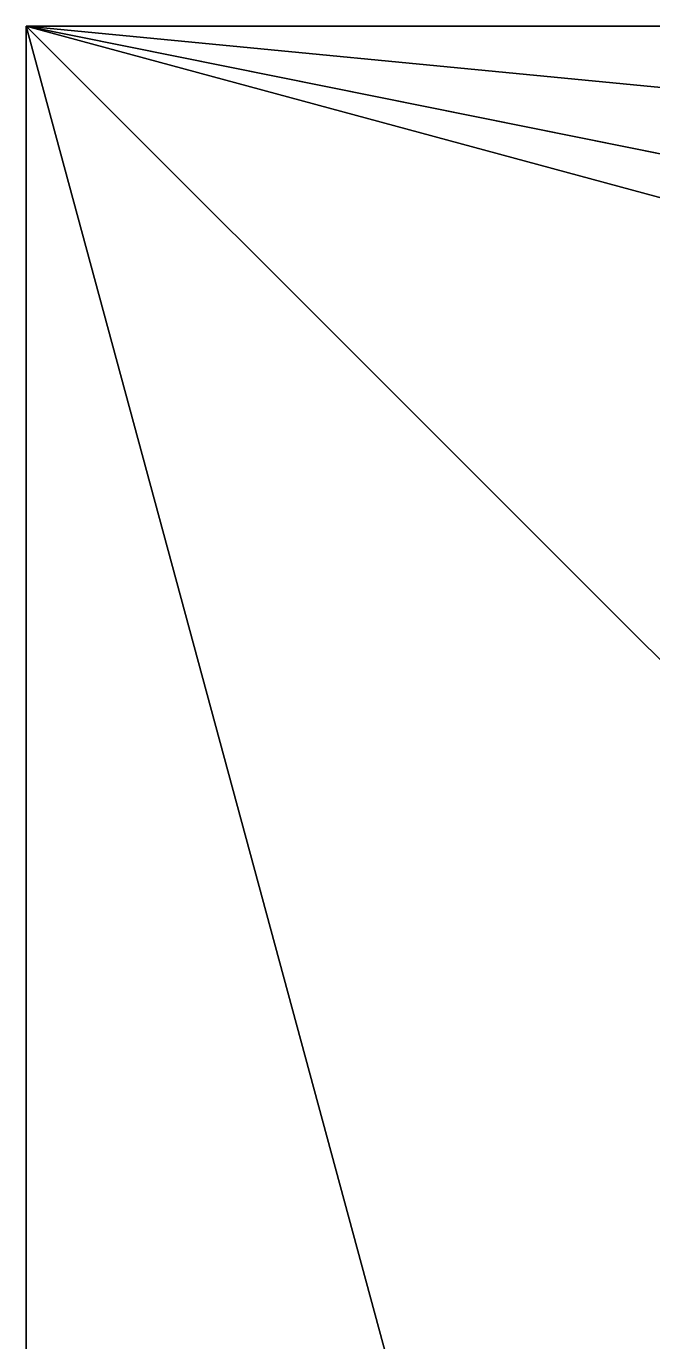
# Model space of a CAD drawing. Extents: x -1.4 to 11.9, y -7.3 to 1.5.
# Drawn here: x -1.388 to -0.947, y 0.461 to 1.388 of the extents above; entities that cross this region are included whole.
import ezdxf

# ---------------------------------------------------------------- set-up
doc = ezdxf.new("R2010")
doc.units = 0
doc.header["$MEASUREMENT"] = 0
doc.layers.get('0').update_dxf_attribs({"linetype": 'CONTINUOUS'})
doc.layers.add('S_EXTERNAL_CONC_SLABS_Q25', color=7, linetype='CONTINUOUS')

# ---------------------------------------------------------------- blocks, each defined once
blk = doc.blocks.new('CEIL_43')
at = {"layer": 'S_EXTERNAL_CONC_SLABS_Q25', "color": 7}
for p, q in [((-1.388, 1.388, -0.2), (-1.388, -4.108, -0.2)), ((11.898, 1.388, -0.2), (-1.388, 1.388, -0.2)), ((-1.388, 1.388, -0.14), (-1.388, -4.108, -0.14)), ((11.898, 1.388, -0.14), (-1.388, 1.388, -0.14)), ((-1.388, 1.388, -0.2), (-1.388, 1.388, -0.14))]:
    blk.add_line(p, q, dxfattribs=at)
mesh = blk.add_polyface()
corners = [(-1.388, 1.388, -0.2), (-1.388, 1.388, -0.14), (-1.388, -4.108, -0.2), (-1.388, -4.108, -0.14), (1.332, -4.108, -0.2), (1.332, -4.108, -0.14), (1.332, -7.258, -0.2), (1.332, -7.258, -0.14), (11.898, -7.258, -0.2), (11.898, -7.258, -0.14), (11.898, 1.388, -0.2), (11.898, 1.388, -0.14), (-0.2175, 0.2175, -0.2), (-0.2175, 0.2175, -0.14), (2.9375, 0.2175, -0.2), (2.9375, 0.2175, -0.14), (2.9375, -2.9375, -0.2), (2.9375, -2.9375, -0.14), (-0.2175, -2.9375, -0.2), (-0.2175, -2.9375, -0.14), (4.4225, 0.21725, -0.2), (4.4225, 0.21725, -0.14), (10.7275, 0.21725, -0.2), (10.7275, 0.21725, -0.14), (10.7275, -6.0875, -0.2), (10.7275, -6.0875, -0.14), (4.4225, -6.0875, -0.2), (4.4225, -6.0875, -0.14), (2.545, -5.695, -0.2), (2.545, -5.695, -0.14), (2.895, -5.695, -0.2), (2.895, -5.695, -0.14), (2.895, -6.045, -0.2), (2.895, -6.045, -0.14), (2.545, -6.045, -0.2), (2.545, -6.045, -0.14)]
mesh.append_faces([[corners[k] for k in face] for face in [(12, 18, 2), (12, 2, 0), (4, 2, 18), (28, 34, 4), (6, 4, 34), (6, 34, 32), (30, 28, 4), (4, 18, 16), (30, 4, 16), (32, 30, 16), (14, 12, 0), (20, 26, 16), (32, 16, 26), (6, 32, 26), (20, 16, 14), (20, 14, 0), (6, 26, 24), (22, 20, 0), (8, 6, 24), (8, 24, 10), (10, 24, 22), (10, 22, 0), (19, 13, 1), (19, 1, 3), (19, 3, 5), (35, 29, 5), (35, 5, 7), (5, 29, 31), (33, 35, 7), (1, 13, 15), (17, 19, 5), (17, 5, 31), (17, 31, 33), (27, 21, 15), (1, 15, 21), (27, 15, 17), (27, 17, 33), (27, 33, 7), (1, 21, 23), (25, 27, 7), (11, 1, 23), (11, 23, 9), (9, 23, 25), (9, 25, 7)]], dxfattribs={"vtx0": -1, "vtx1": -1, "vtx2": -1, "color": 252})
mesh.append_faces([[corners[k] for k in face] for face in [(0, 2, 3, 1), (2, 4, 5, 3), (4, 6, 7, 5), (6, 8, 9, 7), (8, 10, 11, 9), (10, 0, 1, 11), (12, 14, 15, 13), (14, 16, 17, 15), (16, 18, 19, 17), (18, 12, 13, 19), (20, 22, 23, 21), (22, 24, 25, 23), (24, 26, 27, 25), (26, 20, 21, 27), (28, 30, 31, 29), (30, 32, 33, 31), (32, 34, 35, 33), (34, 28, 29, 35)]], dxfattribs={"vtx0": -1, "vtx1": -1, "vtx2": -1, "vtx3": -1, "color": 252})

msp = doc.modelspace()

# ---------------------------------------------------------------- block references
msp.add_blockref('CEIL_43', (0, 0))

doc.saveas('drawing.dxf')
